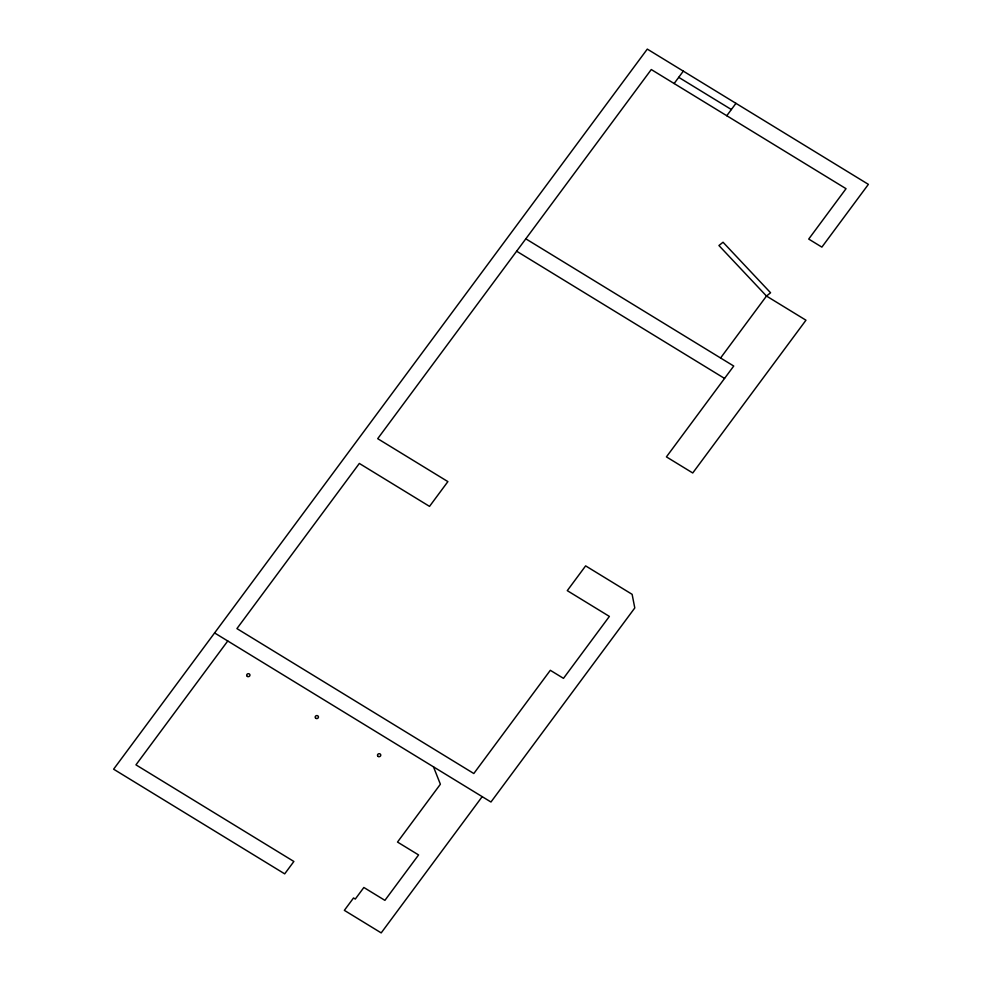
<?xml version="1.0" encoding="UTF-8"?>
<svg xmlns="http://www.w3.org/2000/svg" width="982" height="982" viewBox="0 0 982 982"><rect width="100%" height="100%" fill="white"/><g stroke="black" fill="none" stroke-linecap="round" stroke-linejoin="round"><path stroke-width="1.47" d="M227.763 640.988L135.958 764.855L293.876 861.472L284.694 873.857L113.617 769.188L647.298 49.1L868.383 184.358L821.873 247.12L808.714 239.068L846.042 188.691L651.275 69.538L377.702 438.672L447.89 481.61L429.527 506.381L359.338 463.443L236.932 628.603L473.815 773.521L550.325 670.301L563.484 678.353L609.38 616.414L567.277 590.648L585.628 565.878L632.126 594.331L634.789 607.956L490.963 802.012L214.592 632.936M674.131 83.519L683.312 71.134M726.766 115.729L735.948 103.343M720.579 357.988L766.488 296.048L770.575 292.759L723.034 242.235L718.934 245.525L766.488 296.048L805.964 320.206L692.74 472.98L666.422 456.875L733.738 366.041L525.812 238.822M482.187 796.648L381.2 932.9L344.351 910.351L353.532 897.965L355.288 899.046L363.856 887.483L384.907 900.359L418.577 854.941L397.514 842.065L440.378 784.237L433.492 766.856M678.722 77.332L731.357 109.53M516.63 251.208L724.556 378.426M378.205 756.471A1.645 1.498 -10.8 0 0 380.77 755.281A1.645 1.498 -10.8 0 0 378.438 753.857A1.645 1.498 -10.8 0 0 378.205 756.471M315.885 718.345A1.645 1.498 -10.8 0 0 318.45 717.155A1.645 1.498 -10.8 0 0 316.118 715.731A1.645 1.498 -10.8 0 0 315.885 718.345M247.39 676.438A1.645 1.498 -10.8 0 0 249.956 675.248A1.645 1.498 -10.8 0 0 247.636 673.836A1.645 1.498 -10.8 0 0 247.39 676.438"/></g></svg>
